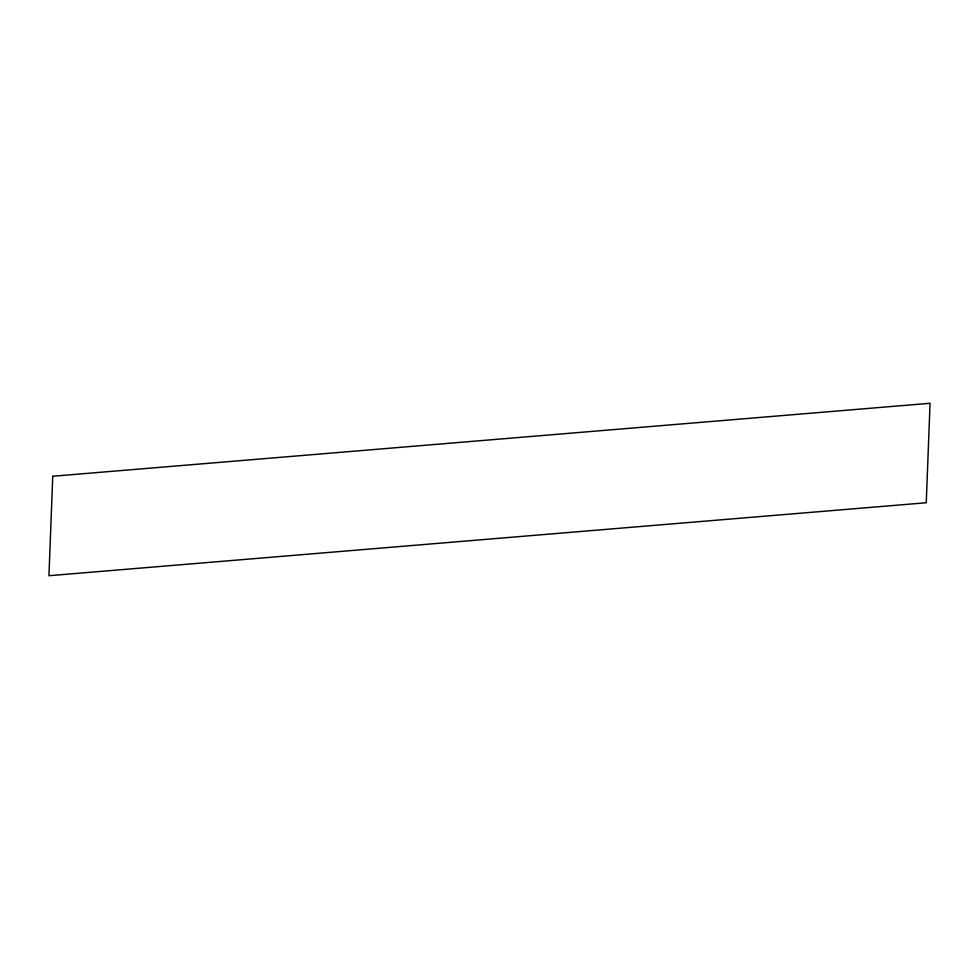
<?xml version="1.0" encoding="UTF-8"?>
<svg xmlns="http://www.w3.org/2000/svg" width="979" height="979" viewBox="0 0 979 979"><rect width="100%" height="100%" fill="white"/><g stroke="black" fill="none" stroke-linecap="round" stroke-linejoin="round"><path stroke-width="1.47" d="M52.744 476.247L48.95 575.713L926.256 502.753L930.05 403.287L52.744 476.247"/></g></svg>
